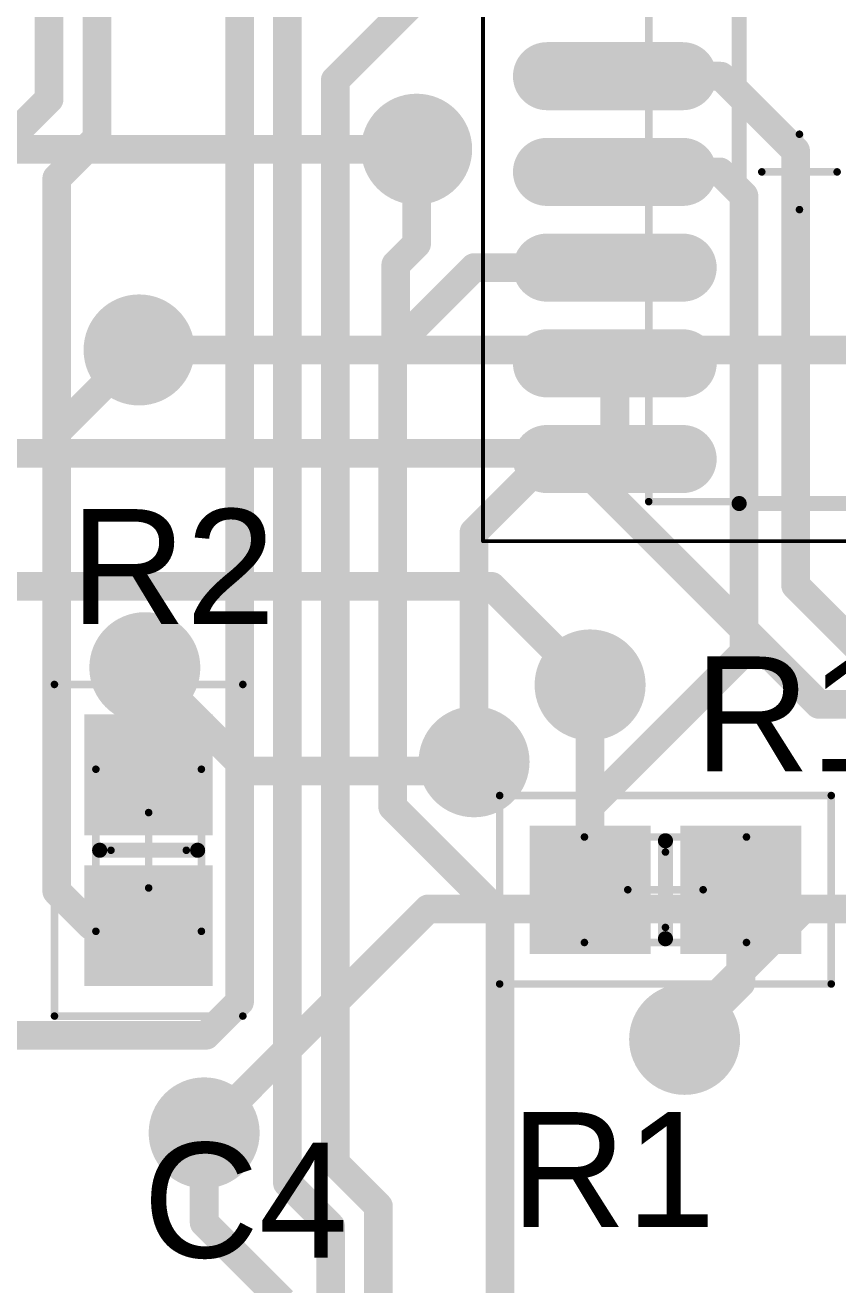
# Model space of a CAD drawing. Header units: millimetres. Extents: x 2.52 to 5.37, y 1.66 to 4.63.
# Drawn here: x 3.835 to 4.26, y 2.062 to 2.72 of the extents above; entities that cross this region are included whole.
import ezdxf

# ---------------------------------------------------------------- set-up
doc = ezdxf.new("R2010")
doc.units = ezdxf.units.MM
doc.header["$MEASUREMENT"] = 0
for name, color, linetype in [('BottomLayer', 5, 'Continuous'), ('BottomSolder', 6, 'Continuous'), ('Mechanical13', 56, 'Continuous'), ('Mechanical15', 56, 'Continuous'), ('TopLayer', 1, 'Continuous'), ('TopOverlay', 2, 'Continuous'), ('TopPaste', 8, 'Continuous'), ('TopSolder', 216, 'Continuous'), ('ViaHoleLayer', 16, 'Continuous')]:
    doc.layers.add(name, color=color, linetype=linetype)
doc.styles.add('Arial', font='arial.ttf', dxfattribs={"height": 0.2})

# ---------------------------------------------------------------- blocks, each defined once
blk = doc.blocks.new('6_0805_M_19')
at = {"layer": 'TopLayer'}
for points in [[(-0.06693, -0.02953), (-0.06693, 0.02953), (-0.01181, 0.02953), (-0.01181, -0.02953)], [(0.01181, -0.02953), (0.01181, 0.02953), (0.06693, 0.02953), (0.06693, -0.02953)]]:
    blk.add_hatch(color=1, dxfattribs=at).paths.add_polyline_path(points)
at = {"layer": 'TopPaste'}
for points in [[(-0.06693, -0.02953), (-0.06693, 0.02953), (-0.01181, 0.02953), (-0.01181, -0.02953)], [(0.01181, -0.02953), (0.01181, 0.02953), (0.06693, 0.02953), (0.06693, -0.02953)]]:
    blk.add_hatch(color=8, dxfattribs=at).paths.add_polyline_path(points)
at = {"layer": 'TopSolder'}
for points in [[(-0.07093, -0.03353), (-0.07093, 0.03353), (-0.00781, 0.03353), (-0.00781, -0.03353)], [(0.00781, -0.03353), (0.00781, 0.03353), (0.07093, 0.03353), (0.07093, -0.03353)]]:
    blk.add_hatch(color=216, dxfattribs=at).paths.add_polyline_path(points)
at = {"layer": 'Mechanical13', "const_width": 0.00394}
for points in [[(-0.04232, 0.02756), (0.04232, 0.02756)], [(-0.04232, -0.02756), (-0.04232, 0.02756)], [(0.04232, -0.02756), (0.04232, 0.02756)], [(-0.04232, -0.02756), (0.04232, -0.02756)]]:
    blk.add_lwpolyline(points, dxfattribs=at)
at = {"layer": 'Mechanical13', "const_width": 0.00197}
for points in [[(-0.04331, 0.02756, 1), (-0.04134, 0.02756, 1)], [(-0.04331, 0.02756, 1), (-0.04134, 0.02756, 1)], [(0.04134, 0.02756, 1), (0.04331, 0.02756, 1)], [(0.04134, 0.02756, 1), (0.04331, 0.02756, 1)], [(-0.04331, -0.02756, 1), (-0.04134, -0.02756, 1)], [(-0.04331, -0.02756, 1), (-0.04134, -0.02756, 1)], [(0.04134, -0.02756, 1), (0.04331, -0.02756, 1)], [(0.04134, -0.02756, 1), (0.04331, -0.02756, 1)]]:
    blk.add_lwpolyline(points, format="xyb", close=True, dxfattribs=at)
at = {"layer": 'Mechanical15', "const_width": 0.00394}
for points in [[(-0.08661, 0.04921), (0.08661, 0.04921)], [(-0.08661, -0.04921), (-0.08661, 0.04921)], [(0.08661, -0.04921), (0.08661, 0.04921)], [(0, -0.01969), (0, 0.01969)], [(-0.01969, 0), (0.01969, 0)], [(-0.08661, -0.04921), (0.08661, -0.04921)]]:
    blk.add_lwpolyline(points, dxfattribs=at)
at = {"layer": 'Mechanical15', "const_width": 0.00197}
for points in [[(-0.0876, 0.04921, 1), (-0.08563, 0.04921, 1)], [(-0.0876, 0.04921, 1), (-0.08563, 0.04921, 1)], [(0.08563, 0.04921, 1), (0.0876, 0.04921, 1)], [(0.08563, 0.04921, 1), (0.0876, 0.04921, 1)], [(-0.00098, 0.01969, 1), (0.00098, 0.01969, 1)], [(-0.02067, 0, 1), (-0.0187, 0, 1)], [(0.0187, 0, 1), (0.02067, 0, 1)], [(-0.00098, -0.01969, 1), (0.00098, -0.01969, 1)], [(-0.0876, -0.04921, 1), (-0.08563, -0.04921, 1)], [(-0.0876, -0.04921, 1), (-0.08563, -0.04921, 1)], [(0.08563, -0.04921, 1), (0.0876, -0.04921, 1)], [(0.08563, -0.04921, 1), (0.0876, -0.04921, 1)]]:
    blk.add_lwpolyline(points, format="xyb", close=True, dxfattribs=at)
at = {"layer": 'TopOverlay', "const_width": 0.00787}
blk.add_lwpolyline([(0, -0.02559), (0, 0.02559)], dxfattribs=at)
at = {"layer": 'TopOverlay', "const_width": 0.00394}
for points in [[(-0.00197, 0.02559, 1), (0.00197, 0.02559, 1)], [(-0.00197, -0.02559, 1), (0.00197, -0.02559, 1)]]:
    blk.add_lwpolyline(points, format="xyb", close=True, dxfattribs=at)
blk = doc.blocks.new('6_0805_M_29')
at = {"layer": 'TopLayer'}
for points in [[(-0.06693, -0.02953), (-0.06693, 0.02953), (-0.01181, 0.02953), (-0.01181, -0.02953)], [(0.01181, -0.02953), (0.01181, 0.02953), (0.06693, 0.02953), (0.06693, -0.02953)]]:
    blk.add_hatch(color=1, dxfattribs=at).paths.add_polyline_path(points)
at = {"layer": 'TopPaste'}
for points in [[(-0.06693, -0.02953), (-0.06693, 0.02953), (-0.01181, 0.02953), (-0.01181, -0.02953)], [(0.01181, -0.02953), (0.01181, 0.02953), (0.06693, 0.02953), (0.06693, -0.02953)]]:
    blk.add_hatch(color=8, dxfattribs=at).paths.add_polyline_path(points)
at = {"layer": 'TopSolder'}
for points in [[(-0.07093, -0.03353), (-0.07093, 0.03353), (-0.00781, 0.03353), (-0.00781, -0.03353)], [(0.00781, -0.03353), (0.00781, 0.03353), (0.07093, 0.03353), (0.07093, -0.03353)]]:
    blk.add_hatch(color=216, dxfattribs=at).paths.add_polyline_path(points)
at = {"layer": 'Mechanical13', "const_width": 0.00394}
for points in [[(-0.04232, -0.02756), (-0.04232, 0.02756)], [(0.04232, 0.02756), (-0.04232, 0.02756)], [(0.04232, -0.02756), (0.04232, 0.02756)], [(0.04232, -0.02756), (-0.04232, -0.02756)]]:
    blk.add_lwpolyline(points, dxfattribs=at)
at = {"layer": 'Mechanical13', "const_width": 0.00197}
for points in [[(-0.04331, 0.02756, 1), (-0.04134, 0.02756, 1)], [(-0.04331, 0.02756, 1), (-0.04134, 0.02756, 1)], [(0.04134, 0.02756, 1), (0.04331, 0.02756, 1)], [(0.04134, 0.02756, 1), (0.04331, 0.02756, 1)], [(-0.04331, -0.02756, 1), (-0.04134, -0.02756, 1)], [(-0.04331, -0.02756, 1), (-0.04134, -0.02756, 1)], [(0.04134, -0.02756, 1), (0.04331, -0.02756, 1)], [(0.04134, -0.02756, 1), (0.04331, -0.02756, 1)]]:
    blk.add_lwpolyline(points, format="xyb", close=True, dxfattribs=at)
at = {"layer": 'Mechanical15', "const_width": 0.00394}
for points in [[(-0.08661, -0.04921), (-0.08661, 0.04921)], [(0.08661, 0.04921), (-0.08661, 0.04921)], [(0.08661, -0.04921), (0.08661, 0.04921)], [(0, -0.01969), (0, 0.01969)], [(0.01969, 0), (-0.01969, 0)], [(0.08661, -0.04921), (-0.08661, -0.04921)]]:
    blk.add_lwpolyline(points, dxfattribs=at)
at = {"layer": 'Mechanical15', "const_width": 0.00197}
for points in [[(-0.0876, 0.04921, 1), (-0.08563, 0.04921, 1)], [(-0.0876, 0.04921, 1), (-0.08563, 0.04921, 1)], [(0.08563, 0.04921, 1), (0.0876, 0.04921, 1)], [(0.08563, 0.04921, 1), (0.0876, 0.04921, 1)], [(-0.00098, 0.01969, 1), (0.00098, 0.01969, 1)], [(-0.02067, 0, 1), (-0.0187, 0, 1)], [(0.0187, 0, 1), (0.02067, 0, 1)], [(-0.00098, -0.01969, 1), (0.00098, -0.01969, 1)], [(-0.0876, -0.04921, 1), (-0.08563, -0.04921, 1)], [(-0.0876, -0.04921, 1), (-0.08563, -0.04921, 1)], [(0.08563, -0.04921, 1), (0.0876, -0.04921, 1)], [(0.08563, -0.04921, 1), (0.0876, -0.04921, 1)]]:
    blk.add_lwpolyline(points, format="xyb", close=True, dxfattribs=at)
at = {"layer": 'TopOverlay', "const_width": 0.00787}
blk.add_lwpolyline([(0, -0.02559), (0, 0.02559)], dxfattribs=at)
at = {"layer": 'TopOverlay', "const_width": 0.00394}
for points in [[(-0.00197, 0.02559, 1), (0.00197, 0.02559, 1)], [(-0.00197, -0.02559, 1), (0.00197, -0.02559, 1)]]:
    blk.add_lwpolyline(points, format="xyb", close=True, dxfattribs=at)
blk = doc.blocks.new('SOIC_SL14_M_45')
at = {"layer": 'TopLayer'}
h = blk.add_hatch(color=1, dxfattribs=at)
edge = h.paths.add_edge_path()
edge.add_arc((-0.06102, 0.15), 0.01378, 270, 450)
edge.add_line((-0.06102, 0.16378), (-0.13189, 0.16378))
edge.add_arc((-0.13189, 0.15), 0.01378, 90, 270)
edge.add_line((-0.13189, 0.13622), (-0.06102, 0.13622))
h = blk.add_hatch(color=1, dxfattribs=at)
edge = h.paths.add_edge_path()
edge.add_arc((0.13189, 0.15), 0.01378, 270, 450)
edge.add_line((0.13189, 0.16378), (0.06102, 0.16378))
edge.add_arc((0.06102, 0.15), 0.01378, 90, 270)
edge.add_line((0.06102, 0.13622), (0.13189, 0.13622))
h = blk.add_hatch(color=1, dxfattribs=at)
edge = h.paths.add_edge_path()
edge.add_arc((-0.06102, 0.1), 0.01378, 270, 450)
edge.add_line((-0.06102, 0.11378), (-0.13189, 0.11378))
edge.add_arc((-0.13189, 0.1), 0.01378, 90, 270)
edge.add_line((-0.13189, 0.08622), (-0.06102, 0.08622))
h = blk.add_hatch(color=1, dxfattribs=at)
edge = h.paths.add_edge_path()
edge.add_arc((0.13189, 0.1), 0.01378, 270, 450)
edge.add_line((0.13189, 0.11378), (0.06102, 0.11378))
edge.add_arc((0.06102, 0.1), 0.01378, 90, 270)
edge.add_line((0.06102, 0.08622), (0.13189, 0.08622))
h = blk.add_hatch(color=1, dxfattribs=at)
edge = h.paths.add_edge_path()
edge.add_arc((-0.06102, 0.05), 0.01378, 270, 450)
edge.add_line((-0.06102, 0.06378), (-0.13189, 0.06378))
edge.add_arc((-0.13189, 0.05), 0.01378, 90, 270)
edge.add_line((-0.13189, 0.03622), (-0.06102, 0.03622))
h = blk.add_hatch(color=1, dxfattribs=at)
edge = h.paths.add_edge_path()
edge.add_arc((0.13189, 0.05), 0.01378, 270, 450)
edge.add_line((0.13189, 0.06378), (0.06102, 0.06378))
edge.add_arc((0.06102, 0.05), 0.01378, 90, 270)
edge.add_line((0.06102, 0.03622), (0.13189, 0.03622))
h = blk.add_hatch(color=1, dxfattribs=at)
edge = h.paths.add_edge_path()
edge.add_arc((-0.06102, 0), 0.01378, 270, 450)
edge.add_line((-0.06102, 0.01378), (-0.13189, 0.01378))
edge.add_arc((-0.13189, 0), 0.01378, 90, 270)
edge.add_line((-0.13189, -0.01378), (-0.06102, -0.01378))
h = blk.add_hatch(color=1, dxfattribs=at)
edge = h.paths.add_edge_path()
edge.add_arc((0.13189, 0), 0.01378, 270, 450)
edge.add_line((0.13189, 0.01378), (0.06102, 0.01378))
edge.add_arc((0.06102, 0), 0.01378, 90, 270)
edge.add_line((0.06102, -0.01378), (0.13189, -0.01378))
h = blk.add_hatch(color=1, dxfattribs=at)
edge = h.paths.add_edge_path()
edge.add_arc((-0.06102, -0.05), 0.01378, 270, 450)
edge.add_line((-0.06102, -0.03622), (-0.13189, -0.03622))
edge.add_arc((-0.13189, -0.05), 0.01378, 90, 270)
edge.add_line((-0.13189, -0.06378), (-0.06102, -0.06378))
h = blk.add_hatch(color=1, dxfattribs=at)
edge = h.paths.add_edge_path()
edge.add_arc((0.13189, -0.05), 0.01378, 270, 450)
edge.add_line((0.13189, -0.03622), (0.06102, -0.03622))
edge.add_arc((0.06102, -0.05), 0.01378, 90, 270)
edge.add_line((0.06102, -0.06378), (0.13189, -0.06378))
h = blk.add_hatch(color=1, dxfattribs=at)
edge = h.paths.add_edge_path()
edge.add_arc((-0.06102, -0.1), 0.01378, 270, 450)
edge.add_line((-0.06102, -0.08622), (-0.13189, -0.08622))
edge.add_arc((-0.13189, -0.1), 0.01378, 90, 270)
edge.add_line((-0.13189, -0.11378), (-0.06102, -0.11378))
h = blk.add_hatch(color=1, dxfattribs=at)
edge = h.paths.add_edge_path()
edge.add_arc((0.13189, -0.1), 0.01378, 270, 450)
edge.add_line((0.13189, -0.08622), (0.06102, -0.08622))
edge.add_arc((0.06102, -0.1), 0.01378, 90, 270)
edge.add_line((0.06102, -0.11378), (0.13189, -0.11378))
h = blk.add_hatch(color=1, dxfattribs=at)
edge = h.paths.add_edge_path()
edge.add_arc((-0.06102, -0.15), 0.01378, 270, 450)
edge.add_line((-0.06102, -0.13622), (-0.13189, -0.13622))
edge.add_arc((-0.13189, -0.15), 0.01378, 90, 270)
edge.add_line((-0.13189, -0.16378), (-0.06102, -0.16378))
h = blk.add_hatch(color=1, dxfattribs=at)
edge = h.paths.add_edge_path()
edge.add_arc((0.13189, -0.15), 0.01378, 270, 450)
edge.add_line((0.13189, -0.13622), (0.06102, -0.13622))
edge.add_arc((0.06102, -0.15), 0.01378, 90, 270)
edge.add_line((0.06102, -0.16378), (0.13189, -0.16378))
at = {"layer": 'TopPaste'}
h = blk.add_hatch(color=8, dxfattribs=at)
edge = h.paths.add_edge_path()
edge.add_arc((-0.06102, 0.15), 0.01378, 270, 450)
edge.add_line((-0.06102, 0.16378), (-0.13189, 0.16378))
edge.add_arc((-0.13189, 0.15), 0.01378, 90, 270)
edge.add_line((-0.13189, 0.13622), (-0.06102, 0.13622))
h = blk.add_hatch(color=8, dxfattribs=at)
edge = h.paths.add_edge_path()
edge.add_arc((0.13189, 0.15), 0.01378, 270, 450)
edge.add_line((0.13189, 0.16378), (0.06102, 0.16378))
edge.add_arc((0.06102, 0.15), 0.01378, 90, 270)
edge.add_line((0.06102, 0.13622), (0.13189, 0.13622))
h = blk.add_hatch(color=8, dxfattribs=at)
edge = h.paths.add_edge_path()
edge.add_arc((-0.06102, 0.1), 0.01378, 270, 450)
edge.add_line((-0.06102, 0.11378), (-0.13189, 0.11378))
edge.add_arc((-0.13189, 0.1), 0.01378, 90, 270)
edge.add_line((-0.13189, 0.08622), (-0.06102, 0.08622))
h = blk.add_hatch(color=8, dxfattribs=at)
edge = h.paths.add_edge_path()
edge.add_arc((0.13189, 0.1), 0.01378, 270, 450)
edge.add_line((0.13189, 0.11378), (0.06102, 0.11378))
edge.add_arc((0.06102, 0.1), 0.01378, 90, 270)
edge.add_line((0.06102, 0.08622), (0.13189, 0.08622))
h = blk.add_hatch(color=8, dxfattribs=at)
edge = h.paths.add_edge_path()
edge.add_arc((-0.06102, 0.05), 0.01378, 270, 450)
edge.add_line((-0.06102, 0.06378), (-0.13189, 0.06378))
edge.add_arc((-0.13189, 0.05), 0.01378, 90, 270)
edge.add_line((-0.13189, 0.03622), (-0.06102, 0.03622))
h = blk.add_hatch(color=8, dxfattribs=at)
edge = h.paths.add_edge_path()
edge.add_arc((0.13189, 0.05), 0.01378, 270, 450)
edge.add_line((0.13189, 0.06378), (0.06102, 0.06378))
edge.add_arc((0.06102, 0.05), 0.01378, 90, 270)
edge.add_line((0.06102, 0.03622), (0.13189, 0.03622))
h = blk.add_hatch(color=8, dxfattribs=at)
edge = h.paths.add_edge_path()
edge.add_arc((-0.06102, 0), 0.01378, 270, 450)
edge.add_line((-0.06102, 0.01378), (-0.13189, 0.01378))
edge.add_arc((-0.13189, 0), 0.01378, 90, 270)
edge.add_line((-0.13189, -0.01378), (-0.06102, -0.01378))
h = blk.add_hatch(color=8, dxfattribs=at)
edge = h.paths.add_edge_path()
edge.add_arc((0.13189, 0), 0.01378, 270, 450)
edge.add_line((0.13189, 0.01378), (0.06102, 0.01378))
edge.add_arc((0.06102, 0), 0.01378, 90, 270)
edge.add_line((0.06102, -0.01378), (0.13189, -0.01378))
h = blk.add_hatch(color=8, dxfattribs=at)
edge = h.paths.add_edge_path()
edge.add_arc((-0.06102, -0.05), 0.01378, 270, 450)
edge.add_line((-0.06102, -0.03622), (-0.13189, -0.03622))
edge.add_arc((-0.13189, -0.05), 0.01378, 90, 270)
edge.add_line((-0.13189, -0.06378), (-0.06102, -0.06378))
h = blk.add_hatch(color=8, dxfattribs=at)
edge = h.paths.add_edge_path()
edge.add_arc((0.13189, -0.05), 0.01378, 270, 450)
edge.add_line((0.13189, -0.03622), (0.06102, -0.03622))
edge.add_arc((0.06102, -0.05), 0.01378, 90, 270)
edge.add_line((0.06102, -0.06378), (0.13189, -0.06378))
h = blk.add_hatch(color=8, dxfattribs=at)
edge = h.paths.add_edge_path()
edge.add_arc((-0.06102, -0.1), 0.01378, 270, 450)
edge.add_line((-0.06102, -0.08622), (-0.13189, -0.08622))
edge.add_arc((-0.13189, -0.1), 0.01378, 90, 270)
edge.add_line((-0.13189, -0.11378), (-0.06102, -0.11378))
h = blk.add_hatch(color=8, dxfattribs=at)
edge = h.paths.add_edge_path()
edge.add_arc((0.13189, -0.1), 0.01378, 270, 450)
edge.add_line((0.13189, -0.08622), (0.06102, -0.08622))
edge.add_arc((0.06102, -0.1), 0.01378, 90, 270)
edge.add_line((0.06102, -0.11378), (0.13189, -0.11378))
h = blk.add_hatch(color=8, dxfattribs=at)
edge = h.paths.add_edge_path()
edge.add_arc((-0.06102, -0.15), 0.01378, 270, 450)
edge.add_line((-0.06102, -0.13622), (-0.13189, -0.13622))
edge.add_arc((-0.13189, -0.15), 0.01378, 90, 270)
edge.add_line((-0.13189, -0.16378), (-0.06102, -0.16378))
h = blk.add_hatch(color=8, dxfattribs=at)
edge = h.paths.add_edge_path()
edge.add_arc((0.13189, -0.15), 0.01378, 270, 450)
edge.add_line((0.13189, -0.13622), (0.06102, -0.13622))
edge.add_arc((0.06102, -0.15), 0.01378, 90, 270)
edge.add_line((0.06102, -0.16378), (0.13189, -0.16378))
at = {"layer": 'TopSolder'}
h = blk.add_hatch(color=216, dxfattribs=at)
edge = h.paths.add_edge_path()
edge.add_arc((-0.06102, 0.15), 0.01778, 270, 450)
edge.add_line((-0.06102, 0.16778), (-0.13189, 0.16778))
edge.add_arc((-0.13189, 0.15), 0.01778, 90, 270)
edge.add_line((-0.13189, 0.13222), (-0.06102, 0.13222))
h = blk.add_hatch(color=216, dxfattribs=at)
edge = h.paths.add_edge_path()
edge.add_arc((0.13189, 0.15), 0.01778, 270, 450)
edge.add_line((0.13189, 0.16778), (0.06102, 0.16778))
edge.add_arc((0.06102, 0.15), 0.01778, 90, 270)
edge.add_line((0.06102, 0.13222), (0.13189, 0.13222))
h = blk.add_hatch(color=216, dxfattribs=at)
edge = h.paths.add_edge_path()
edge.add_arc((-0.06102, 0.1), 0.01778, 270, 450)
edge.add_line((-0.06102, 0.11778), (-0.13189, 0.11778))
edge.add_arc((-0.13189, 0.1), 0.01778, 90, 270)
edge.add_line((-0.13189, 0.08222), (-0.06102, 0.08222))
h = blk.add_hatch(color=216, dxfattribs=at)
edge = h.paths.add_edge_path()
edge.add_arc((0.13189, 0.1), 0.01778, 270, 450)
edge.add_line((0.13189, 0.11778), (0.06102, 0.11778))
edge.add_arc((0.06102, 0.1), 0.01778, 90, 270)
edge.add_line((0.06102, 0.08222), (0.13189, 0.08222))
h = blk.add_hatch(color=216, dxfattribs=at)
edge = h.paths.add_edge_path()
edge.add_arc((-0.06102, 0.05), 0.01778, 270, 450)
edge.add_line((-0.06102, 0.06778), (-0.13189, 0.06778))
edge.add_arc((-0.13189, 0.05), 0.01778, 90, 270)
edge.add_line((-0.13189, 0.03222), (-0.06102, 0.03222))
h = blk.add_hatch(color=216, dxfattribs=at)
edge = h.paths.add_edge_path()
edge.add_arc((0.13189, 0.05), 0.01778, 270, 450)
edge.add_line((0.13189, 0.06778), (0.06102, 0.06778))
edge.add_arc((0.06102, 0.05), 0.01778, 90, 270)
edge.add_line((0.06102, 0.03222), (0.13189, 0.03222))
h = blk.add_hatch(color=216, dxfattribs=at)
edge = h.paths.add_edge_path()
edge.add_arc((-0.06102, 0), 0.01778, 270, 450)
edge.add_line((-0.06102, 0.01778), (-0.13189, 0.01778))
edge.add_arc((-0.13189, 0), 0.01778, 90, 270)
edge.add_line((-0.13189, -0.01778), (-0.06102, -0.01778))
h = blk.add_hatch(color=216, dxfattribs=at)
edge = h.paths.add_edge_path()
edge.add_arc((0.13189, 0), 0.01778, 270, 450)
edge.add_line((0.13189, 0.01778), (0.06102, 0.01778))
edge.add_arc((0.06102, 0), 0.01778, 90, 270)
edge.add_line((0.06102, -0.01778), (0.13189, -0.01778))
h = blk.add_hatch(color=216, dxfattribs=at)
edge = h.paths.add_edge_path()
edge.add_arc((-0.06102, -0.05), 0.01778, 270, 450)
edge.add_line((-0.06102, -0.03222), (-0.13189, -0.03222))
edge.add_arc((-0.13189, -0.05), 0.01778, 90, 270)
edge.add_line((-0.13189, -0.06778), (-0.06102, -0.06778))
h = blk.add_hatch(color=216, dxfattribs=at)
edge = h.paths.add_edge_path()
edge.add_arc((0.13189, -0.05), 0.01778, 270, 450)
edge.add_line((0.13189, -0.03222), (0.06102, -0.03222))
edge.add_arc((0.06102, -0.05), 0.01778, 90, 270)
edge.add_line((0.06102, -0.06778), (0.13189, -0.06778))
h = blk.add_hatch(color=216, dxfattribs=at)
edge = h.paths.add_edge_path()
edge.add_arc((-0.06102, -0.1), 0.01778, 270, 450)
edge.add_line((-0.06102, -0.08222), (-0.13189, -0.08222))
edge.add_arc((-0.13189, -0.1), 0.01778, 90, 270)
edge.add_line((-0.13189, -0.11778), (-0.06102, -0.11778))
h = blk.add_hatch(color=216, dxfattribs=at)
edge = h.paths.add_edge_path()
edge.add_arc((0.13189, -0.1), 0.01778, 270, 450)
edge.add_line((0.13189, -0.08222), (0.06102, -0.08222))
edge.add_arc((0.06102, -0.1), 0.01778, 90, 270)
edge.add_line((0.06102, -0.11778), (0.13189, -0.11778))
h = blk.add_hatch(color=216, dxfattribs=at)
edge = h.paths.add_edge_path()
edge.add_arc((-0.06102, -0.15), 0.01778, 270, 450)
edge.add_line((-0.06102, -0.13222), (-0.13189, -0.13222))
edge.add_arc((-0.13189, -0.15), 0.01778, 90, 270)
edge.add_line((-0.13189, -0.16778), (-0.06102, -0.16778))
h = blk.add_hatch(color=216, dxfattribs=at)
edge = h.paths.add_edge_path()
edge.add_arc((0.13189, -0.15), 0.01778, 270, 450)
edge.add_line((0.13189, -0.13222), (0.06102, -0.13222))
edge.add_arc((0.06102, -0.15), 0.01778, 90, 270)
edge.add_line((0.06102, -0.16778), (0.13189, -0.16778))
at = {"layer": 'Mechanical13', "const_width": 0.00394}
for points in [[(-0.07874, 0.17224), (0.07874, 0.17224)], [(-0.07874, -0.17224), (-0.07874, 0.17224)], [(0.07874, -0.17224), (0.07874, 0.17224)], [(-0.07874, -0.17224), (0.07874, -0.17224)]]:
    blk.add_lwpolyline(points, dxfattribs=at)
at = {"layer": 'Mechanical13'}
for points, const_width in [([(-0.07972, 0.17224, 1), (-0.07776, 0.17224, 1)], 0.00197), ([(-0.07972, 0.17224, 1), (-0.07776, 0.17224, 1)], 0.00197), ([(0.07776, 0.17224, 1), (0.07972, 0.17224, 1)], 0.00197), ([(0.07776, 0.17224, 1), (0.07972, 0.17224, 1)], 0.00197), ([(-0.02362, 0.13681, 1), (-0.06299, 0.13681, 1)], 0.00394), ([(-0.06398, 0.13681, 1), (-0.06201, 0.13681, 1)], 0.00197), ([(-0.02461, 0.13681, 1), (-0.02264, 0.13681, 1)], 0.00197), ([(-0.07972, -0.17224, 1), (-0.07776, -0.17224, 1)], 0.00197), ([(-0.07972, -0.17224, 1), (-0.07776, -0.17224, 1)], 0.00197), ([(0.07776, -0.17224, 1), (0.07972, -0.17224, 1)], 0.00197), ([(0.07776, -0.17224, 1), (0.07972, -0.17224, 1)], 0.00197)]:
    blk.add_lwpolyline(points, format="xyb", close=True, dxfattribs=dict(at, const_width=const_width))
at = {"layer": 'Mechanical15'}
for points, const_width in [([(-0.16535, 0.19291), (0.16535, 0.19291)], 0.00197), ([(-0.16535, -0.19291), (-0.16535, 0.19291)], 0.00197), ([(0.16535, -0.19291), (0.16535, 0.19291)], 0.00197), ([(0, -0.01969), (0, 0.01969)], 0.00394), ([(-0.01969, 0), (0.01969, 0)], 0.00394), ([(-0.16535, -0.19291), (0.16535, -0.19291)], 0.00197)]:
    blk.add_lwpolyline(points, dxfattribs=dict(at, const_width=const_width))
for points, const_width in [([(-0.16585, 0.19291, 1), (-0.16486, 0.19291, 1)], 0.000984), ([(-0.16585, 0.19291, 1), (-0.16486, 0.19291, 1)], 0.000984), ([(0.16486, 0.19291, 1), (0.16585, 0.19291, 1)], 0.000984), ([(0.16486, 0.19291, 1), (0.16585, 0.19291, 1)], 0.000984), ([(-0.00098, 0.01969, 1), (0.00098, 0.01969, 1)], 0.00197), ([(-0.02067, 0, 1), (-0.0187, 0, 1)], 0.00197), ([(0.0187, 0, 1), (0.02067, 0, 1)], 0.00197), ([(-0.00098, -0.01969, 1), (0.00098, -0.01969, 1)], 0.00197), ([(-0.16585, -0.19291, 1), (-0.16486, -0.19291, 1)], 0.000984), ([(-0.16585, -0.19291, 1), (-0.16486, -0.19291, 1)], 0.000984), ([(0.16486, -0.19291, 1), (0.16585, -0.19291, 1)], 0.000984), ([(0.16486, -0.19291, 1), (0.16585, -0.19291, 1)], 0.000984)]:
    blk.add_lwpolyline(points, format="xyb", close=True, dxfattribs=dict(at, const_width=const_width))
at = {"layer": 'TopOverlay'}
for points, const_width in [([(-0.09154, 0.18543, 1), (-0.10138, 0.18543, 1)], 0.00984), ([(-0.10384, 0.18543, 1), (-0.09892, 0.18543, 1)], 0.00492), ([(-0.094, 0.18543, 1), (-0.08907, 0.18543, 1)], 0.00492), ([(-0.03346, 0.17323, 1), (-0.02953, 0.17323, 1)], 0.00394), ([(-0.03346, 0.17323, 1), (-0.02953, 0.17323, 1)], 0.00394), ([(0.02953, 0.17323, 1), (0.03346, 0.17323, 1)], 0.00394), ([(0.02953, 0.17323, 1), (0.03346, 0.17323, 1)], 0.00394), ([(-0.03346, -0.17323, 1), (-0.02953, -0.17323, 1)], 0.00394), ([(-0.03346, -0.17323, 1), (-0.02953, -0.17323, 1)], 0.00394), ([(0.02953, -0.17323, 1), (0.03346, -0.17323, 1)], 0.00394), ([(0.02953, -0.17323, 1), (0.03346, -0.17323, 1)], 0.00394)]:
    blk.add_lwpolyline(points, format="xyb", close=True, dxfattribs=dict(at, const_width=const_width))
at = {"layer": 'TopOverlay', "const_width": 0.00787}
for points in [[(-0.0315, 0.17323), (0.0315, 0.17323)], [(-0.0315, -0.17323), (-0.0315, 0.17323)], [(0.0315, -0.17323), (0.0315, 0.17323)], [(-0.0315, -0.17323), (0.0315, -0.17323)]]:
    blk.add_lwpolyline(points, dxfattribs=at)

msp = doc.modelspace()

# ---------------------------------------------------------------- hatches: boundary and pattern name
at = {"layer": 'BottomLayer'}
h = msp.add_hatch(color=5, dxfattribs=at)
edge = h.paths.add_edge_path()
edge.add_arc((4.04, 2.655), 0.025, 0, 360)
h = msp.add_hatch(color=5, dxfattribs=at)
edge = h.paths.add_edge_path()
edge.add_arc((3.895, 2.55015), 0.025, 0, 360)
h = msp.add_hatch(color=5, dxfattribs=at)
edge = h.paths.add_edge_path()
edge.add_arc((3.898, 2.38415), 0.025, 0, 360)
h = msp.add_hatch(color=5, dxfattribs=at)
edge = h.paths.add_edge_path()
edge.add_arc((4.13063, 2.37515), 0.025, 0, 360)
h = msp.add_hatch(color=5, dxfattribs=at)
edge = h.paths.add_edge_path()
edge.add_arc((4.07, 2.335), 0.025, 0, 360)
h = msp.add_hatch(color=5, dxfattribs=at)
edge = h.paths.add_edge_path()
edge.add_arc((4.18, 2.19), 0.025, 0, 360)
h = msp.add_hatch(color=5, dxfattribs=at)
edge = h.paths.add_edge_path()
edge.add_arc((3.929, 2.14115), 0.025, 0, 360)
at = {"layer": 'BottomSolder'}
h = msp.add_hatch(color=6, dxfattribs=at)
edge = h.paths.add_edge_path()
edge.add_arc((4.04, 2.655), 0.029, 0, 360)
h = msp.add_hatch(color=6, dxfattribs=at)
edge = h.paths.add_edge_path()
edge.add_arc((3.895, 2.55015), 0.029, 0, 360)
h = msp.add_hatch(color=6, dxfattribs=at)
edge = h.paths.add_edge_path()
edge.add_arc((3.898, 2.38415), 0.029, 0, 360)
h = msp.add_hatch(color=6, dxfattribs=at)
edge = h.paths.add_edge_path()
edge.add_arc((4.13063, 2.37515), 0.029, 0, 360)
h = msp.add_hatch(color=6, dxfattribs=at)
edge = h.paths.add_edge_path()
edge.add_arc((4.07, 2.335), 0.029, 0, 360)
h = msp.add_hatch(color=6, dxfattribs=at)
edge = h.paths.add_edge_path()
edge.add_arc((4.18, 2.19), 0.029, 0, 360)
h = msp.add_hatch(color=6, dxfattribs=at)
edge = h.paths.add_edge_path()
edge.add_arc((3.929, 2.14115), 0.029, 0, 360)
at = {"layer": 'TopLayer'}
h = msp.add_hatch(color=1, dxfattribs=at)
edge = h.paths.add_edge_path()
edge.add_arc((4.04, 2.655), 0.025, 0, 360)
h = msp.add_hatch(color=1, dxfattribs=at)
edge = h.paths.add_edge_path()
edge.add_arc((3.895, 2.55015), 0.025, 0, 360)
h = msp.add_hatch(color=1, dxfattribs=at)
edge = h.paths.add_edge_path()
edge.add_arc((3.898, 2.38415), 0.025, 0, 360)
h = msp.add_hatch(color=1, dxfattribs=at)
edge = h.paths.add_edge_path()
edge.add_arc((4.13063, 2.37515), 0.025, 0, 360)
h = msp.add_hatch(color=1, dxfattribs=at)
edge = h.paths.add_edge_path()
edge.add_arc((4.07, 2.335), 0.025, 0, 360)
h = msp.add_hatch(color=1, dxfattribs=at)
edge = h.paths.add_edge_path()
edge.add_arc((4.18, 2.19), 0.025, 0, 360)
h = msp.add_hatch(color=1, dxfattribs=at)
edge = h.paths.add_edge_path()
edge.add_arc((3.929, 2.14115), 0.025, 0, 360)
at = {"layer": 'TopSolder'}
h = msp.add_hatch(color=216, dxfattribs=at)
edge = h.paths.add_edge_path()
edge.add_arc((4.04, 2.655), 0.029, 0, 360)
h = msp.add_hatch(color=216, dxfattribs=at)
edge = h.paths.add_edge_path()
edge.add_arc((3.895, 2.55015), 0.029, 0, 360)
h = msp.add_hatch(color=216, dxfattribs=at)
edge = h.paths.add_edge_path()
edge.add_arc((3.898, 2.38415), 0.029, 0, 360)
h = msp.add_hatch(color=216, dxfattribs=at)
edge = h.paths.add_edge_path()
edge.add_arc((4.13063, 2.37515), 0.029, 0, 360)
h = msp.add_hatch(color=216, dxfattribs=at)
edge = h.paths.add_edge_path()
edge.add_arc((4.07, 2.335), 0.029, 0, 360)
h = msp.add_hatch(color=216, dxfattribs=at)
edge = h.paths.add_edge_path()
edge.add_arc((4.18, 2.19), 0.029, 0, 360)
h = msp.add_hatch(color=216, dxfattribs=at)
edge = h.paths.add_edge_path()
edge.add_arc((3.929, 2.14115), 0.029, 0, 360)
at = {"layer": 'ViaHoleLayer'}
h = msp.add_hatch(color=16, dxfattribs=at)
edge = h.paths.add_edge_path()
edge.add_arc((4.04, 2.655), 0.014, 0, 360)
h = msp.add_hatch(color=16, dxfattribs=at)
edge = h.paths.add_edge_path()
edge.add_arc((3.895, 2.55015), 0.014, 0, 360)
h = msp.add_hatch(color=16, dxfattribs=at)
edge = h.paths.add_edge_path()
edge.add_arc((3.898, 2.38415), 0.014, 0, 360)
h = msp.add_hatch(color=16, dxfattribs=at)
edge = h.paths.add_edge_path()
edge.add_arc((4.13063, 2.37515), 0.014, 0, 360)
h = msp.add_hatch(color=16, dxfattribs=at)
edge = h.paths.add_edge_path()
edge.add_arc((4.07, 2.335), 0.014, 0, 360)
h = msp.add_hatch(color=16, dxfattribs=at)
edge = h.paths.add_edge_path()
edge.add_arc((4.18, 2.19), 0.014, 0, 360)
h = msp.add_hatch(color=16, dxfattribs=at)
edge = h.paths.add_edge_path()
edge.add_arc((3.929, 2.14115), 0.014, 0, 360)

# ---------------------------------------------------------------- linework, layer by layer
at = {"layer": 'BottomLayer', "const_width": 0.015}
for points in [[(3.79215, 2.655), (4.04, 2.655)], [(3.895, 2.55015), (4.319, 2.55015)], [(3.707, 2.49615), (4.119, 2.49615)], [(4.119, 2.49615), (4.25015, 2.365)], [(3.53263, 2.42665), (4.07913, 2.42665)], [(4.07913, 2.42665), (4.13063, 2.37515)], [(3.898, 2.38415), (3.952, 2.33015)], [(4.25015, 2.365), (4.615, 2.365)], [(3.952, 2.33015), (4.06515, 2.33015)], [(4.06515, 2.33015), (4.07, 2.335)], [(3.929, 2.14115), (4.046, 2.25815)], [(4.046, 2.25815), (4.242, 2.25815)], [(4.18, 2.19615), (4.242, 2.25815)], [(4.242, 2.25815), (4.417, 2.25815)], [(4.18, 2.19), (4.18, 2.19615)]]:
    msp.add_lwpolyline(points, dxfattribs=at)
at = {"layer": 'BottomLayer', "const_width": 0.0075}
for points in [[(4.03625, 2.655, 1), (4.04375, 2.655, 1)], [(3.89125, 2.55015, 1), (3.89875, 2.55015, 1)], [(4.11525, 2.49615, 1), (4.12275, 2.49615, 1)], [(4.11525, 2.49615, 1), (4.12275, 2.49615, 1)], [(4.07538, 2.42665, 1), (4.08288, 2.42665, 1)], [(4.07538, 2.42665, 1), (4.08288, 2.42665, 1)], [(3.89425, 2.38415, 1), (3.90175, 2.38415, 1)], [(4.12688, 2.37515, 1), (4.13438, 2.37515, 1)], [(4.2464, 2.365, 1), (4.2539, 2.365, 1)], [(4.2464, 2.365, 1), (4.2539, 2.365, 1)], [(3.94825, 2.33015, 1), (3.95575, 2.33015, 1)], [(3.94825, 2.33015, 1), (3.95575, 2.33015, 1)], [(4.0614, 2.33015, 1), (4.0689, 2.33015, 1)], [(4.0614, 2.33015, 1), (4.0689, 2.33015, 1)], [(4.06625, 2.335, 1), (4.07375, 2.335, 1)], [(4.04225, 2.25815, 1), (4.04975, 2.25815, 1)], [(4.04225, 2.25815, 1), (4.04975, 2.25815, 1)], [(4.23825, 2.25815, 1), (4.24575, 2.25815, 1)], [(4.23825, 2.25815, 1), (4.24575, 2.25815, 1)], [(4.23825, 2.25815, 1), (4.24575, 2.25815, 1)], [(4.17625, 2.19615, 1), (4.18375, 2.19615, 1)], [(4.17625, 2.19615, 1), (4.18375, 2.19615, 1)], [(4.17625, 2.19, 1), (4.18375, 2.19, 1)], [(3.92525, 2.14115, 1), (3.93275, 2.14115, 1)]]:
    msp.add_lwpolyline(points, format="xyb", close=True, dxfattribs=at)
at = {"layer": 'TopLayer', "const_width": 0.015}
for points in [[(3.873, 2.66078), (3.873, 3.12815)], [(3.848, 2.68115), (3.848, 3.11779)], [(3.9475, 2.20965), (3.9475, 2.79165)], [(3.9725, 2.11494), (3.9725, 2.76765)], [(3.9975, 2.69109), (4.04956, 2.74315)], [(3.9975, 2.1253), (3.9975, 2.69109)], [(4.14354, 2.69315), (4.199, 2.69315)], [(4.199, 2.69315), (4.238, 2.65415)], [(3.8, 2.63315), (3.848, 2.68115)], [(3.852, 2.63978), (3.873, 2.66078)], [(4.04, 2.60558), (4.04, 2.655)], [(4.238, 2.42715), (4.238, 2.65415)], [(3.852, 2.50715), (3.852, 2.63978)], [(4.14354, 2.64315), (4.1985, 2.64315)], [(4.1985, 2.64315), (4.211, 2.63065)], [(4.211, 2.39215), (4.211, 2.63065)], [(4.02912, 2.5947), (4.04, 2.60558)], [(4.02912, 2.55227), (4.02912, 2.5947)], [(4.02912, 2.55227), (4.07, 2.59315)], [(4.07, 2.59315), (4.14354, 2.59315)], [(4.0275, 2.55065), (4.02912, 2.55227)], [(3.852, 2.50715), (3.895, 2.55015)], [(4.0275, 2.31143), (4.0275, 2.55065)], [(4.14354, 2.49315), (4.14354, 2.54315)], [(3.852, 2.26741), (3.852, 2.50715)], [(4.13944, 2.48905), (4.14354, 2.49315)], [(4.07, 2.45504), (4.10401, 2.48905)], [(4.10401, 2.48905), (4.13944, 2.48905)], [(4.07, 2.335), (4.07, 2.45504)], [(4.238, 2.42715), (4.27, 2.39515)], [(4.13063, 2.31178), (4.211, 2.39215)], [(3.898, 2.38415), (3.9, 2.38215)], [(3.9, 2.32815), (3.9, 2.38215)], [(4.13063, 2.31178), (4.13063, 2.37515)], [(4.0275, 2.31143), (4.08363, 2.2553)], [(4.13063, 2.26815), (4.13063, 2.31178)], [(3.852, 2.26741), (3.87, 2.24941)], [(4.20937, 2.21937), (4.20937, 2.26815)], [(4.08363, 2.01252), (4.08363, 2.2553)], [(3.87, 2.24941), (3.9, 2.24941)], [(4.18, 2.19), (4.20937, 2.21937)], [(3.93, 2.19215), (3.9475, 2.20965)], [(3.82, 2.19215), (3.93, 2.19215)], [(3.929, 2.09421), (3.929, 2.14115)], [(3.9975, 2.1253), (4.02006, 2.10274)], [(3.9725, 2.11494), (3.99506, 2.09238)], [(4.02006, 1.91815), (4.02006, 2.10274)], [(3.929, 2.09421), (3.97006, 2.05315)], [(3.99506, 1.93421), (3.99506, 2.09238)]]:
    msp.add_lwpolyline(points, dxfattribs=at)
at = {"layer": 'TopLayer', "const_width": 0.0075}
for points in [[(3.99375, 2.69109, 1), (4.00125, 2.69109, 1)], [(3.99375, 2.69109, 1), (4.00125, 2.69109, 1)], [(4.13979, 2.69315, 1), (4.14729, 2.69315, 1)], [(4.19525, 2.69315, 1), (4.20275, 2.69315, 1)], [(4.19525, 2.69315, 1), (4.20275, 2.69315, 1)], [(3.84425, 2.68115, 1), (3.85175, 2.68115, 1)], [(3.84425, 2.68115, 1), (3.85175, 2.68115, 1)], [(3.86925, 2.66078, 1), (3.87675, 2.66078, 1)], [(3.86925, 2.66078, 1), (3.87675, 2.66078, 1)], [(4.03625, 2.655, 1), (4.04375, 2.655, 1)], [(4.23425, 2.65415, 1), (4.24175, 2.65415, 1)], [(4.23425, 2.65415, 1), (4.24175, 2.65415, 1)], [(3.84825, 2.63978, 1), (3.85575, 2.63978, 1)], [(3.84825, 2.63978, 1), (3.85575, 2.63978, 1)], [(4.13979, 2.64315, 1), (4.14729, 2.64315, 1)], [(4.19475, 2.64315, 1), (4.20225, 2.64315, 1)], [(4.19475, 2.64315, 1), (4.20225, 2.64315, 1)], [(4.20725, 2.63065, 1), (4.21475, 2.63065, 1)], [(4.20725, 2.63065, 1), (4.21475, 2.63065, 1)], [(4.03625, 2.60558, 1), (4.04375, 2.60558, 1)], [(4.03625, 2.60558, 1), (4.04375, 2.60558, 1)], [(4.02537, 2.5947, 1), (4.03287, 2.5947, 1)], [(4.02537, 2.5947, 1), (4.03287, 2.5947, 1)], [(4.06625, 2.59315, 1), (4.07375, 2.59315, 1)], [(4.06625, 2.59315, 1), (4.07375, 2.59315, 1)], [(4.13979, 2.59315, 1), (4.14729, 2.59315, 1)], [(4.02537, 2.55227, 1), (4.03287, 2.55227, 1)], [(4.02537, 2.55227, 1), (4.03287, 2.55227, 1)], [(4.02537, 2.55227, 1), (4.03287, 2.55227, 1)], [(3.89125, 2.55015, 1), (3.89875, 2.55015, 1)], [(4.02375, 2.55065, 1), (4.03125, 2.55065, 1)], [(4.02375, 2.55065, 1), (4.03125, 2.55065, 1)], [(4.13979, 2.54315, 1), (4.14729, 2.54315, 1)], [(3.84825, 2.50715, 1), (3.85575, 2.50715, 1)], [(3.84825, 2.50715, 1), (3.85575, 2.50715, 1)], [(3.84825, 2.50715, 1), (3.85575, 2.50715, 1)], [(4.13979, 2.49315, 1), (4.14729, 2.49315, 1)], [(4.13979, 2.49315, 1), (4.14729, 2.49315, 1)], [(4.10026, 2.48905, 1), (4.10776, 2.48905, 1)], [(4.10026, 2.48905, 1), (4.10776, 2.48905, 1)], [(4.13569, 2.48905, 1), (4.14319, 2.48905, 1)], [(4.13569, 2.48905, 1), (4.14319, 2.48905, 1)], [(4.06625, 2.45504, 1), (4.07375, 2.45504, 1)], [(4.06625, 2.45504, 1), (4.07375, 2.45504, 1)], [(4.23425, 2.42715, 1), (4.24175, 2.42715, 1)], [(4.23425, 2.42715, 1), (4.24175, 2.42715, 1)], [(4.20725, 2.39215, 1), (4.21475, 2.39215, 1)], [(4.20725, 2.39215, 1), (4.21475, 2.39215, 1)], [(3.89425, 2.38415, 1), (3.90175, 2.38415, 1)], [(3.89625, 2.38215, 1), (3.90375, 2.38215, 1)], [(3.89625, 2.38215, 1), (3.90375, 2.38215, 1)], [(4.12688, 2.37515, 1), (4.13438, 2.37515, 1)], [(4.06625, 2.335, 1), (4.07375, 2.335, 1)], [(3.89625, 2.32815, 1), (3.90375, 2.32815, 1)], [(4.02375, 2.31143, 1), (4.03125, 2.31143, 1)], [(4.02375, 2.31143, 1), (4.03125, 2.31143, 1)], [(4.12688, 2.31178, 1), (4.13438, 2.31178, 1)], [(4.12688, 2.31178, 1), (4.13438, 2.31178, 1)], [(4.12688, 2.31178, 1), (4.13438, 2.31178, 1)], [(3.84825, 2.26741, 1), (3.85575, 2.26741, 1)], [(3.84825, 2.26741, 1), (3.85575, 2.26741, 1)], [(4.12688, 2.26815, 1), (4.13438, 2.26815, 1)], [(4.20562, 2.26815, 1), (4.21312, 2.26815, 1)], [(4.07988, 2.2553, 1), (4.08738, 2.2553, 1)], [(4.07988, 2.2553, 1), (4.08738, 2.2553, 1)], [(3.86625, 2.24941, 1), (3.87375, 2.24941, 1)], [(3.86625, 2.24941, 1), (3.87375, 2.24941, 1)], [(3.89625, 2.24941, 1), (3.90375, 2.24941, 1)], [(4.20562, 2.21937, 1), (4.21312, 2.21937, 1)], [(4.20562, 2.21937, 1), (4.21312, 2.21937, 1)], [(3.94375, 2.20965, 1), (3.95125, 2.20965, 1)], [(3.94375, 2.20965, 1), (3.95125, 2.20965, 1)], [(3.92625, 2.19215, 1), (3.93375, 2.19215, 1)], [(3.92625, 2.19215, 1), (3.93375, 2.19215, 1)], [(4.17625, 2.19, 1), (4.18375, 2.19, 1)], [(3.92525, 2.14115, 1), (3.93275, 2.14115, 1)], [(3.99375, 2.1253, 1), (4.00125, 2.1253, 1)], [(3.99375, 2.1253, 1), (4.00125, 2.1253, 1)], [(3.96875, 2.11494, 1), (3.97625, 2.11494, 1)], [(3.96875, 2.11494, 1), (3.97625, 2.11494, 1)], [(4.01631, 2.10274, 1), (4.02381, 2.10274, 1)], [(4.01631, 2.10274, 1), (4.02381, 2.10274, 1)], [(3.92525, 2.09421, 1), (3.93275, 2.09421, 1)], [(3.92525, 2.09421, 1), (3.93275, 2.09421, 1)], [(3.99131, 2.09238, 1), (3.99881, 2.09238, 1)], [(3.99131, 2.09238, 1), (3.99881, 2.09238, 1)]]:
    msp.add_lwpolyline(points, format="xyb", close=True, dxfattribs=at)

# ---------------------------------------------------------------- block references
for name, p in [('SOIC_SL14_M_45', (4.24, 2.64315)), ('6_0805_M_19', (4.17, 2.26815))]:
    msp.add_blockref(name, p)
at = {"rotation": 270}
msp.add_blockref('6_0805_M_29', (3.9, 2.28878), dxfattribs=at)

# ---------------------------------------------------------------- texts
at = {"layer": 'TopOverlay', "style": 'Arial'}
for s, p in [('R2', (3.859, 2.407)), ('R15', (4.18502, 2.33001)), ('R1', (4.089, 2.092)), ('C4', (3.897, 2.076))]:
    msp.add_text(s, height=0.06, dxfattribs=at).set_placement(p)

doc.saveas('drawing.dxf')
